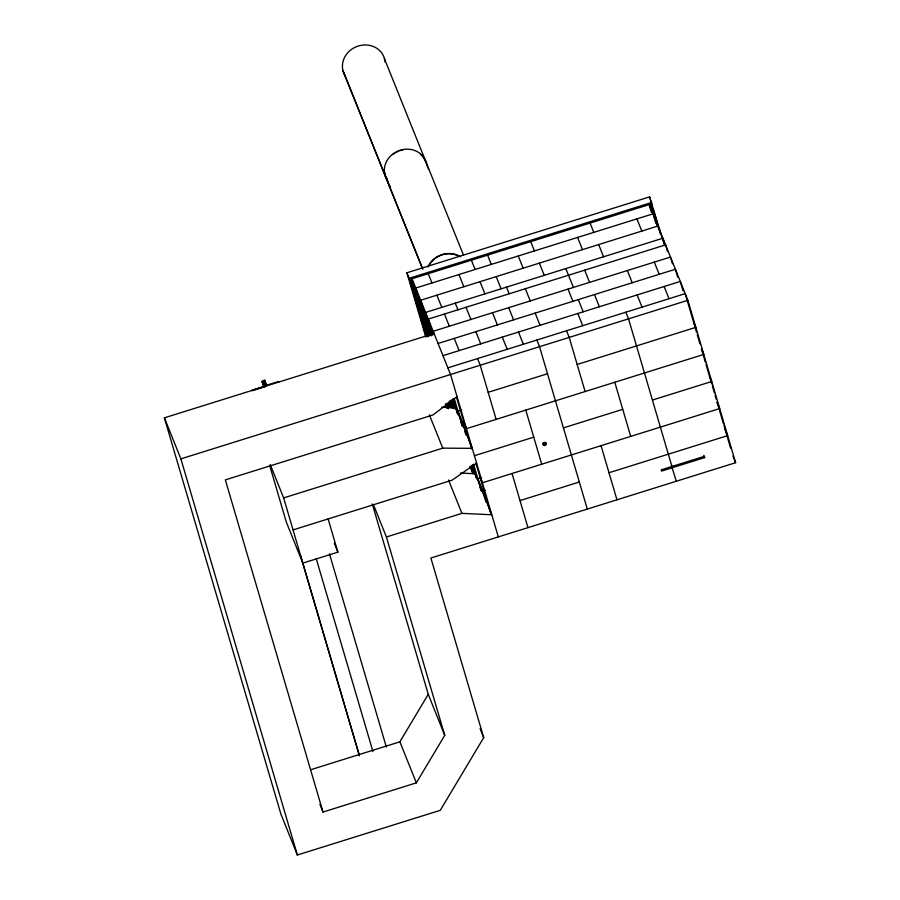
<?xml version="1.0" encoding="UTF-8"?>
<svg xmlns="http://www.w3.org/2000/svg" width="900" height="900" viewBox="0 0 900 900"><rect width="100%" height="100%" fill="white"/><g stroke="black" fill="none" stroke-linecap="round" stroke-linejoin="round"><path stroke-width="1.35" d="M310.522 769.781L399.87 741.836L428.254 694.305L372.296 503.989M319.916 804.352L323.01 812.048L416.363 782.854L444.746 735.334L386.415 536.974L373.534 504.923M649.181 204.064L687.87 300.296L735.615 462.701L430.886 558L483.705 737.617L440.291 810.304L297.36 855L280.868 813.982L164.385 417.836L434.059 333.495M457.065 396.664L432.99 414.945L225.338 479.88L323.01 812.048M476.595 463.095L452.16 480.139L293.051 529.898M425.779 337.039L406.879 272.79L649.586 196.886L664.02 243.922M406.879 272.79L409.106 278.325L651.825 202.421M410.985 281.531L412.335 281.104M649.654 206.888L651.004 206.471M279 381.994L278.775 381.431L266.636 385.234L264.634 380.239L263.284 380.666L265.613 386.539L252.124 390.757L251.899 390.195L264.037 386.404L262.035 381.409L263.374 380.993M438.075 343.474L675.383 269.257L677.756 277.312M442.969 355.669L680.288 281.452L683.055 290.846M447.874 367.864L685.192 293.647L696.454 331.942M164.385 417.836L180.877 458.854L687.87 300.296M488.171 392.31L547.504 373.759M577.17 364.478L695.824 327.364L693.596 321.829M461.7 409.973L457.965 411.142L467.775 435.532M270.248 464.58L283.646 497.914L442.755 448.155L472.252 448.335L454.871 405.09M474.424 455.715L533.756 437.164M563.423 427.882L622.744 409.331M652.41 400.05L711.742 381.499L709.515 375.952M481.601 477.63L477.866 478.8L487.665 503.19M485.257 490.219L482.771 490.995L486.022 502.076M328.106 518.94L337.882 552.15L302.816 563.119L286.324 522.101L269.899 466.211M386.415 536.974L461.925 513.36L491.794 514.766L475.301 473.749L460.373 473.04M520.009 500.569L579.341 482.017M608.996 472.736L727.661 435.634L724.984 428.974M704.666 457.594L661.523 471.094L661.163 469.856L704.306 456.368L704.666 457.594L703.778 455.377M441.72 407.228L455.76 407.317L457.931 414.697M701.55 348.885L703.778 354.431L466.47 428.647L463.793 421.999M732.949 456.041L735.615 462.701M636.919 218.88L641.824 231.075M654.3 262.125L659.205 274.32M664.11 286.515L669.015 298.71M627.334 270.551L632.239 282.746M637.144 294.952L642.038 307.147M589.849 222.615L593.775 232.38M598.669 244.575L603.574 256.77M625.86 312.199L628.538 318.859L671.951 466.493M671.423 465.502L676.294 481.252M577.586 237.431L582.491 249.638M584.674 270.169L589.579 282.364M594.484 294.559L599.389 306.754M565.819 268.571L573.401 287.426M578.306 299.621L583.2 311.816M568.001 289.114L572.906 301.309M577.811 313.504L582.716 325.699M530.516 241.178L534.442 250.931M539.347 263.126L544.252 275.321M566.539 330.761L569.205 337.41L585.124 391.545M518.265 255.994L523.17 268.189M525.352 288.72L530.246 300.915M535.151 313.11L540.056 325.305M536.873 340.031L539.539 346.691L587.295 509.085M506.498 287.134L509.164 293.782M487.373 254.666L491.299 264.42M496.192 276.615L501.098 288.821M508.68 307.665L513.585 319.86M518.479 332.055L523.384 344.25M471.195 259.729L475.11 269.483M480.015 281.678L484.92 293.873M492.491 312.728L497.396 324.923M502.301 337.118L507.206 349.312M384.311 58.432L463.489 255.116M458.933 274.545L463.838 286.74M466.02 307.271L470.925 319.466M475.83 331.673L480.724 343.868M455.254 303.154L457.931 309.803M477.54 358.594L480.218 365.243L496.136 419.377M428.04 273.218L431.966 282.983M436.871 295.178L441.776 307.373M444.442 314.021L449.348 326.216M454.252 338.411L459.157 350.606M385.897 176.501L388.125 182.047M343.26 71.269L422.865 269.291M343.159 71.303L422.235 268.02M411.863 278.28L450.551 374.524L498.308 536.918M420.131 302.805L425.025 315M429.93 327.195L432.608 333.844M427.365 327.409L430.301 334.721M426.803 329.974L428.76 334.856M461.025 422.381L462.577 426.229M464.636 431.359L466.178 435.206M453.082 405.934L453.971 408.15M479.711 476.134L482.389 482.782L719.696 408.566L717.03 401.918L718.965 408.51M480.015 487.451L481.478 491.108L473.591 464.265M469.912 466.29L472.849 473.603M429.356 414.821L442.755 448.155M448.526 480.026L461.925 513.36M480.094 728.64L483.705 737.617M428.254 694.305L444.746 735.334M334.271 543.184L337.882 552.15M399.87 741.836L416.363 782.854M697.23 334.575L699.975 343.912M701.494 349.099L702.664 353.059M703.384 355.511L705.375 362.306M706.039 364.534L711.72 383.873M712.373 386.066L714.375 392.895M715.084 395.314L716.265 399.33M719.674 410.929L723.465 423.821M724.016 425.678L730.609 448.121M672.457 263.767L670.477 257.062L433.17 331.279L433.957 333.968M667.553 251.572L665.584 244.868L428.265 319.084L432.923 334.924M664.875 244.924L662.906 238.219L425.588 312.435L432.214 334.969M649.586 196.886L652.342 206.246M653.13 208.924L658.643 227.666M660.375 234.067L658.001 226.013L420.683 300.24L431.168 335.88M657.135 225.518L650.835 204.075L410.816 279.135L427.77 336.769M650.227 203.659L654.176 217.069M655.864 223.211L653.096 213.817L415.789 288.034L429.761 335.565M649.384 205.65L651.352 212.366M614.79 382.264L630.709 436.399M601.043 445.669L616.961 499.804M525.791 410.096L541.71 464.231M512.044 473.501L527.962 527.636M456.412 396.911L471.746 449.066M475.92 463.241L490.579 513.101M454.252 398.498L462.544 426.69M475.301 473.749L476.831 478.957M452.97 398.61L457.245 413.145M472.376 464.625L476.257 477.832M451.946 399.623L454.59 408.623M471.364 465.637L473.692 473.558M451.53 400.646L453.859 408.566M470.97 466.774L472.95 473.501M450.124 400.331L452.52 408.499M449.1 401.344L451.114 408.184M411.66 278.483L428.726 336.532M448.155 402.593L449.707 407.869M447.469 403.785L448.661 407.801M410.782 280.845L426.769 335.014M446.873 403.369L448.447 408.735M409.106 278.325L426.037 335.88M446.108 404.145L447.289 408.161M445.455 403.965L446.636 407.97M329.468 553.826L386.325 746.977M264.634 380.239L266.22 385.627M316.204 558.596L372.938 751.523M262.035 381.409L263.61 386.798M283.646 497.914L359.449 755.741M300.611 555.851L359.224 755.179M180.877 458.854L297.36 855M387.191 180.18A21.634 19.609 -21.9 0 1 398.812 150.705A21.634 19.609 -21.9 0 1 426.859 165.127M345.285 75.96A21.634 19.609 -21.9 0 1 357.581 46.249A21.634 19.609 -21.9 0 1 385.099 62.201M387.551 179.955A21.206 19.215 -21.9 0 1 385.853 176.58M385.459 175.399A21.206 19.215 -21.9 0 1 384.919 172.935M392.929 154.44A21.206 19.215 -21.9 0 1 395.201 152.888M396.405 152.213A21.206 19.215 -21.9 0 1 398.947 151.065M400.252 150.615A21.206 19.215 -21.9 0 1 402.941 149.951M420.48 154.361A21.206 19.215 -21.9 0 1 423.09 157.151M423.81 158.186A21.206 19.215 -21.9 0 1 425.902 162.743M390.218 186.604A21.206 19.215 -21.9 0 1 388.53 183.24M427.129 165.915A21.206 19.215 -21.9 0 1 428.58 169.403M427.939 266.985A21.521 19.496 -21.9 0 1 460.507 256.804M429.435 264.713A21.206 19.215 -21.9 0 1 458.044 255.769M545.535 442.44A1.417 1.282 -21.9 0 1 544.545 444.094A1.417 1.282 -21.9 0 1 542.835 443.284M544.196 445.5A1.699 1.541 -21.9 0 0 546.255 443.464A1.699 1.541 -21.9 0 0 543.442 442.946A1.699 1.541 -21.9 0 0 544.196 445.5"/></g></svg>
